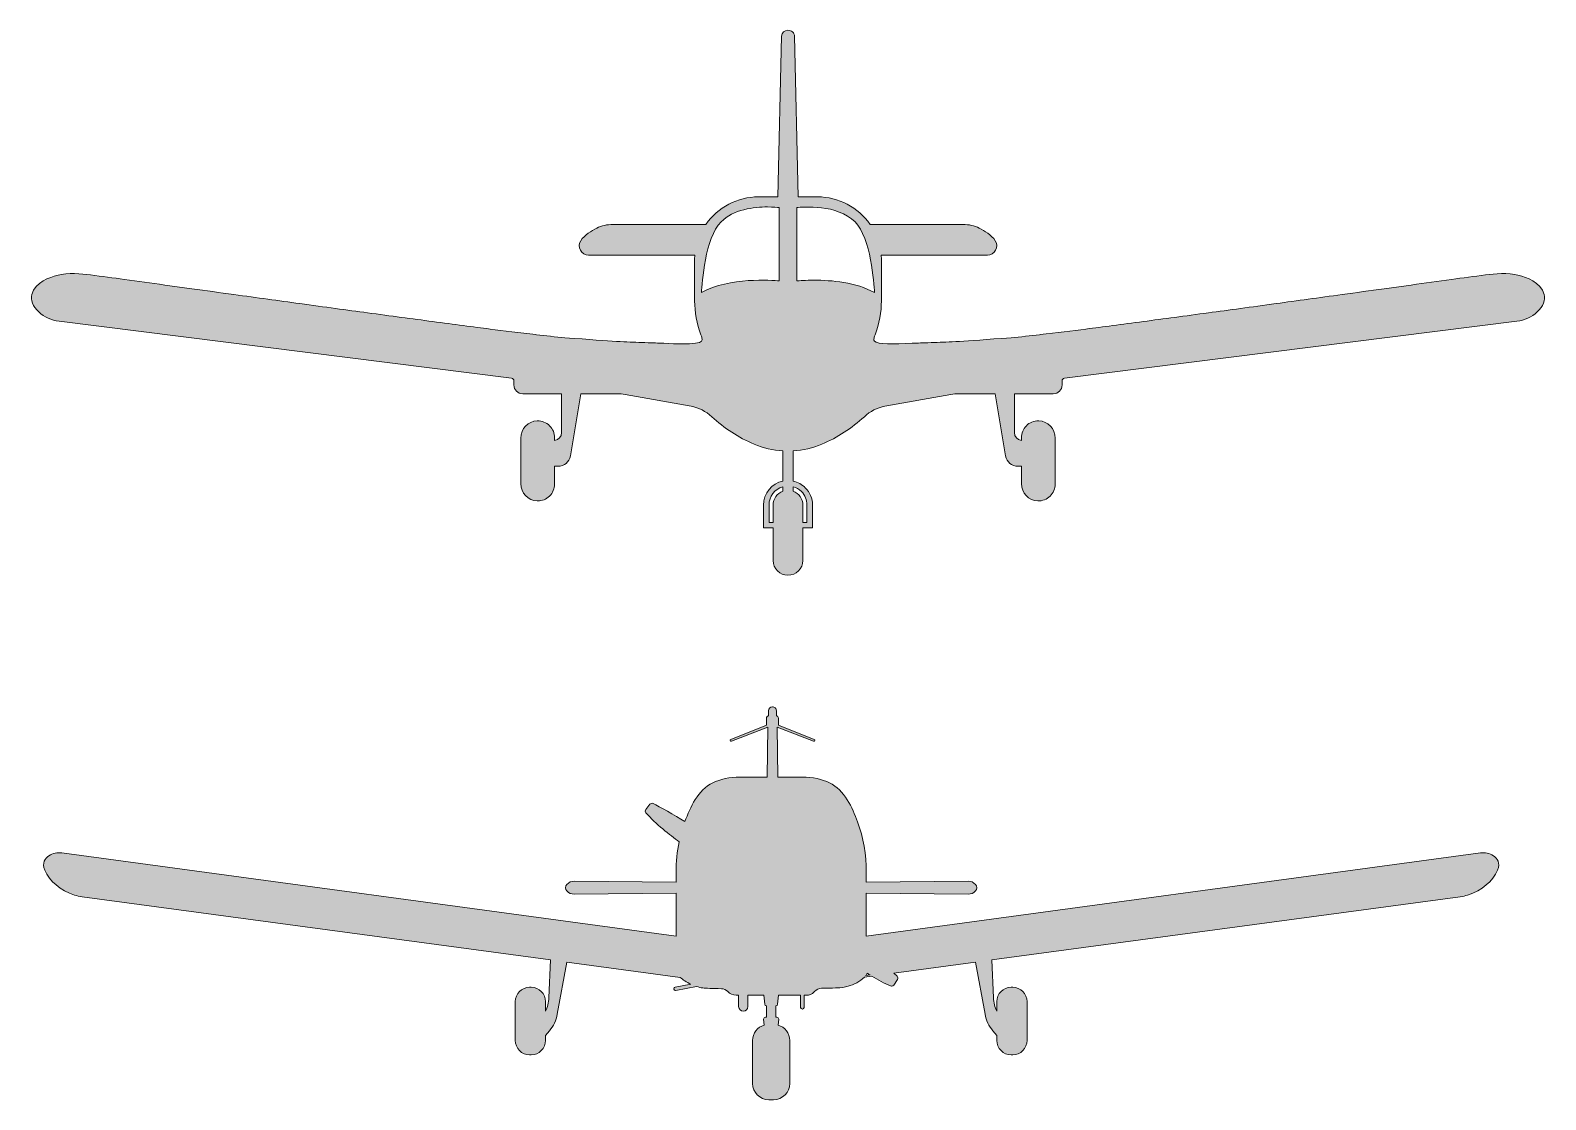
# Model space of a CAD drawing. Header units: inches. Extents: x -235 to 156, y 447 to 808.
# Drawn here: x -235.2 to -17.8, y 654.1 to 807.6 of the extents above; entities that cross this region are included whole.
import ezdxf

# ---------------------------------------------------------------- set-up
doc = ezdxf.new("R2010")
doc.units = ezdxf.units.IN
doc.header["$MEASUREMENT"] = 0
doc.layers.add('Layer 1', color=7, linetype='Continuous')

msp = doc.modelspace()

# ---------------------------------------------------------------- hatches: boundary and pattern name
at = {"layer": 'Layer 1', "true_color": 0x221f1f}
h = msp.add_hatch(color=250, dxfattribs=at)
h.dxf.hatch_style = 2
edge = h.paths.add_edge_path()
edge.add_spline(control_points=[(-17.97, 769.72), (-18.42, 771.48), (-20.64, 772.2), (-21.57, 772.43), (-23.25, 772.85), (-25.04, 772.69), (-26.41, 772.51), (-28.03, 772.3), (-29.67, 772.08), (-31.26, 771.86), (-31.26, 771.86), (-31.29, 771.85), (-31.29, 771.85), (-33.2, 771.59), (-35.12, 771.33), (-37.04, 771.06), (-37.04, 771.06), (-40.95, 770.52), (-40.95, 770.52), (-42.95, 770.25), (-44.95, 769.97), (-46.95, 769.7), (-50.33, 769.23), (-53.44, 768.8), (-56.44, 768.39), (-60.03, 767.9), (-63.21, 767.47), (-66.17, 767.07), (-69.52, 766.61), (-72.57, 766.2), (-75.48, 765.82), (-78.67, 765.4), (-81.29, 765.05), (-83.74, 764.74), (-85.68, 764.5), (-87.97, 764.21), (-90.29, 763.94), (-90.29, 763.94), (-90.38, 763.93), (-90.38, 763.93), (-91.72, 763.77), (-93.11, 763.61), (-94.48, 763.5), (-101.83, 762.93), (-103.14, 762.89), (-105.53, 762.81), (-106.08, 762.79), (-106.7, 762.77), (-107.47, 762.74), (-107.88, 762.73), (-108.29, 762.71), (-108.68, 762.69), (-111.33, 762.58), (-113.61, 762.49), (-114.09, 763.01), (-114.16, 763.09), (-114.19, 763.18), (-114.17, 763.29), (-114.15, 763.45), (-114.09, 763.65), (-114, 763.89), (-113.4, 765.51), (-113.09, 767.16), (-113.09, 768.8), (-113.09, 768.8), (-113.09, 774.53), (-113.09, 774.53), (-113.09, 774.8), (-113.1, 775.08), (-113.13, 775.35), (-113.13, 775.35), (-97.87, 775.35), (-97.87, 775.35), (-97.38, 775.35), (-96.94, 775.61), (-96.7, 776.05), (-96.46, 776.49), (-96.48, 777), (-96.75, 777.41), (-97.3, 778.25), (-98.3, 778.86), (-99.05, 779.22), (-99.75, 779.57), (-100.55, 779.75), (-101.35, 779.75), (-101.35, 779.75), (-114.72, 779.75), (-114.72, 779.75), (-116.44, 782.23), (-119.25, 783.71), (-122.27, 783.71), (-122.27, 783.71), (-125.04, 783.71), (-125.04, 783.71), (-125.04, 783.71), (-125.56, 806.77), (-125.56, 806.77), (-125.57, 807), (-125.67, 807.22), (-125.85, 807.38), (-126.02, 807.53), (-126.25, 807.62), (-126.5, 807.62), (-127.01, 807.62), (-127.42, 807.25), (-127.43, 806.77), (-127.43, 806.77), (-127.95, 783.71), (-127.95, 783.71), (-127.95, 783.71), (-130.72, 783.71), (-130.72, 783.71), (-133.74, 783.71), (-136.56, 782.23), (-138.27, 779.75), (-138.27, 779.75), (-151.64, 779.75), (-151.64, 779.75), (-152.44, 779.75), (-153.24, 779.57), (-153.95, 779.22), (-154.69, 778.86), (-155.69, 778.25), (-156.24, 777.41), (-156.51, 777), (-156.53, 776.49), (-156.29, 776.05), (-156.06, 775.61), (-155.62, 775.35), (-155.12, 775.35), (-155.12, 775.35), (-139.86, 775.35), (-139.86, 775.35), (-139.89, 775.08), (-139.9, 774.8), (-139.9, 774.53), (-139.9, 774.53), (-139.9, 768.8), (-139.9, 768.8), (-139.9, 767.16), (-139.59, 765.51), (-138.99, 763.89), (-138.9, 763.65), (-138.84, 763.45), (-138.82, 763.29), (-138.8, 763.17), (-138.76, 762.84), (-139.78, 762.69), (-140.76, 762.55), (-142.41, 762.61), (-144.31, 762.69), (-144.7, 762.71), (-145.11, 762.73), (-145.53, 762.74), (-146.29, 762.77), (-146.91, 762.79), (-147.46, 762.81), (-149.85, 762.89), (-151.16, 762.93), (-158.51, 763.5), (-159.88, 763.61), (-161.27, 763.77), (-162.61, 763.93), (-162.61, 763.93), (-162.7, 763.94), (-162.7, 763.94), (-165.02, 764.21), (-167.31, 764.5), (-169.25, 764.74), (-171.7, 765.05), (-174.33, 765.4), (-177.51, 765.82), (-180.42, 766.2), (-183.47, 766.61), (-186.83, 767.07), (-189.78, 767.47), (-192.96, 767.9), (-196.55, 768.39), (-199.56, 768.8), (-202.66, 769.23), (-206.04, 769.7), (-208.04, 769.97), (-210.04, 770.25), (-212.04, 770.52), (-212.04, 770.52), (-215.95, 771.06), (-215.95, 771.06), (-217.87, 771.33), (-219.79, 771.59), (-221.71, 771.85), (-221.71, 771.85), (-221.73, 771.86), (-221.73, 771.86), (-223.32, 772.08), (-224.97, 772.3), (-226.59, 772.51), (-227.96, 772.69), (-229.75, 772.85), (-231.42, 772.43), (-232.35, 772.2), (-234.57, 771.48), (-235.02, 769.72), (-235.23, 768.89), (-234.88, 767.99), (-234.02, 767.2), (-233.23, 766.47), (-232.22, 766.01), (-231.1, 765.87), (-231.1, 765.87), (-166.17, 757.69), (-166.17, 757.69), (-165.98, 757.67), (-165.83, 757.5), (-165.83, 757.3), (-165.83, 757.3), (-165.83, 756.71), (-165.83, 756.71), (-165.83, 756.02), (-165.26, 755.45), (-164.57, 755.45), (-164.57, 755.45), (-158.99, 755.45), (-158.99, 755.45), (-158.99, 755.45), (-158.99, 749.87), (-158.99, 749.87), (-158.99, 749.29), (-159.43, 748.82), (-159.99, 748.76), (-159.99, 748.76), (-159.99, 749.13), (-159.99, 749.13), (-159.99, 749.78), (-160.24, 750.39), (-160.7, 750.85), (-161.18, 751.32), (-161.81, 751.57), (-162.47, 751.56), (-163.78, 751.53), (-164.85, 750.42), (-164.85, 749.09), (-164.85, 749.09), (-164.85, 742.55), (-164.85, 742.55), (-164.85, 741.22), (-163.79, 740.11), (-162.49, 740.07), (-162.46, 740.07), (-162.44, 740.07), (-162.42, 740.07), (-161.78, 740.07), (-161.18, 740.31), (-160.72, 740.76), (-160.25, 741.22), (-159.99, 741.84), (-159.99, 742.5), (-159.99, 742.5), (-159.99, 745.04), (-159.99, 745.04), (-159.99, 745.04), (-159.5, 745.04), (-159.5, 745.04), (-158.62, 745.04), (-157.87, 745.67), (-157.72, 746.54), (-157.72, 746.54), (-156.24, 755.45), (-156.24, 755.45), (-156.24, 755.45), (-150.96, 755.45), (-150.96, 755.45), (-150.6, 755.45), (-150.24, 755.42), (-149.88, 755.35), (-149.88, 755.35), (-140.4, 753.65), (-140.4, 753.65), (-139.3, 753.45), (-138.28, 752.94), (-137.45, 752.16), (-135.66, 750.5), (-133.61, 749.17), (-131.35, 748.21), (-130.04, 747.66), (-128.65, 747.34), (-127.24, 747.25), (-127.24, 747.25), (-127.24, 742.92), (-127.24, 742.92), (-128.82, 742.57), (-130.01, 741.16), (-130.01, 739.48), (-130.01, 739.48), (-130.01, 736.2), (-130.01, 736.2), (-130.01, 736.2), (-128.63, 736.2), (-128.63, 736.2), (-128.63, 736.2), (-128.63, 731.53), (-128.63, 731.53), (-128.63, 730.36), (-127.67, 729.4), (-126.5, 729.4), (-125.32, 729.4), (-124.36, 730.36), (-124.36, 731.53), (-124.36, 731.53), (-124.36, 736.2), (-124.36, 736.2), (-124.36, 736.2), (-122.98, 736.2), (-122.98, 736.2), (-122.98, 736.2), (-122.98, 739.48), (-122.98, 739.48), (-122.98, 740.42), (-123.34, 741.3), (-124.01, 741.97), (-124.49, 742.45), (-125.1, 742.78), (-125.75, 742.92), (-125.75, 742.92), (-125.75, 747.25), (-125.75, 747.25), (-124.35, 747.34), (-122.95, 747.66), (-121.64, 748.21), (-119.39, 749.17), (-117.33, 750.5), (-115.54, 752.16), (-114.71, 752.94), (-113.69, 753.45), (-112.6, 753.65), (-112.6, 753.65), (-103.11, 755.35), (-103.11, 755.35), (-102.75, 755.42), (-102.39, 755.45), (-102.03, 755.45), (-102.03, 755.45), (-96.75, 755.45), (-96.75, 755.45), (-96.75, 755.45), (-95.27, 746.54), (-95.27, 746.54), (-95.12, 745.67), (-94.37, 745.04), (-93.49, 745.04), (-93.49, 745.04), (-93, 745.04), (-93, 745.04), (-93, 745.04), (-93, 742.55), (-93, 742.55), (-93, 741.22), (-91.94, 740.11), (-90.64, 740.07), (-89.98, 740.05), (-89.35, 740.3), (-88.88, 740.76), (-88.41, 741.22), (-88.15, 741.84), (-88.15, 742.5), (-88.15, 742.5), (-88.15, 749.09), (-88.15, 749.09), (-88.15, 750.42), (-89.21, 751.53), (-90.52, 751.56), (-91.19, 751.57), (-91.82, 751.32), (-92.29, 750.85), (-92.75, 750.39), (-93, 749.78), (-93, 749.13), (-93, 749.13), (-93, 748.76), (-93, 748.76), (-93.56, 748.82), (-94, 749.29), (-94, 749.87), (-94, 749.87), (-94, 755.45), (-94, 755.45), (-94, 755.45), (-88.43, 755.45), (-88.43, 755.45), (-87.73, 755.45), (-87.16, 756.02), (-87.16, 756.71), (-87.16, 756.71), (-87.16, 757.3), (-87.16, 757.3), (-87.16, 757.5), (-87.02, 757.67), (-86.82, 757.69), (-86.82, 757.69), (-21.89, 765.87), (-21.89, 765.87), (-20.78, 766.01), (-19.77, 766.47), (-18.97, 767.2), (-18.11, 767.99), (-17.76, 768.89), (-17.97, 769.72)], knot_values=[0, 0, 0, 0, 1, 1, 1, 2, 2, 2, 3, 3, 3, 4, 4, 4, 5, 5, 5, 6, 6, 6, 7, 7, 7, 8, 8, 8, 9, 9, 9, 10, 10, 10, 11, 11, 11, 12, 12, 12, 13, 13, 13, 14, 14, 14, 15, 15, 15, 16, 16, 16, 17, 17, 17, 18, 18, 18, 19, 19, 19, 20, 20, 20, 21, 21, 21, 22, 22, 22, 23, 23, 23, 24, 24, 24, 25, 25, 25, 26, 26, 26, 27, 27, 27, 28, 28, 28, 29, 29, 29, 30, 30, 30, 31, 31, 31, 32, 32, 32, 33, 33, 33, 34, 34, 34, 35, 35, 35, 36, 36, 36, 37, 37, 37, 38, 38, 38, 39, 39, 39, 40, 40, 40, 41, 41, 41, 42, 42, 42, 43, 43, 43, 44, 44, 44, 45, 45, 45, 46, 46, 46, 47, 47, 47, 48, 48, 48, 49, 49, 49, 50, 50, 50, 51, 51, 51, 52, 52, 52, 53, 53, 53, 54, 54, 54, 55, 55, 55, 56, 56, 56, 57, 57, 57, 58, 58, 58, 59, 59, 59, 60, 60, 60, 61, 61, 61, 62, 62, 62, 63, 63, 63, 64, 64, 64, 65, 65, 65, 66, 66, 66, 67, 67, 67, 68, 68, 68, 69, 69, 69, 70, 70, 70, 71, 71, 71, 72, 72, 72, 73, 73, 73, 74, 74, 74, 75, 75, 75, 76, 76, 76, 77, 77, 77, 78, 78, 78, 79, 79, 79, 80, 80, 80, 81, 81, 81, 82, 82, 82, 83, 83, 83, 84, 84, 84, 85, 85, 85, 86, 86, 86, 87, 87, 87, 88, 88, 88, 89, 89, 89, 90, 90, 90, 91, 91, 91, 92, 92, 92, 93, 93, 93, 94, 94, 94, 95, 95, 95, 96, 96, 96, 97, 97, 97, 98, 98, 98, 99, 99, 99, 100, 100, 100, 101, 101, 101, 102, 102, 102, 103, 103, 103, 104, 104, 104, 105, 105, 105, 106, 106, 106, 107, 107, 107, 108, 108, 108, 109, 109, 109, 110, 110, 110, 111, 111, 111, 112, 112, 112, 113, 113, 113, 114, 114, 114, 115, 115, 115, 116, 116, 116, 117, 117, 117, 118, 118, 118, 119, 119, 119, 120, 120, 120, 121, 121, 121, 122, 122, 122, 123, 123, 123, 124, 124, 124, 125, 125, 125, 126, 126, 126, 127, 127, 127, 128, 128, 128, 129, 129, 129, 130, 130, 130, 131, 131, 131, 132, 132, 132, 133, 133, 133, 134, 134, 134, 135, 135, 135, 135], degree=3, periodic=1)
edge = h.paths.add_edge_path()
edge.add_spline(control_points=[(-127.74, 771.64), (-128.8, 771.74), (-134.91, 772.21), (-138.91, 769.98), (-138.84, 771.36), (-138.39, 777.79), (-136.11, 780.11), (-134.33, 781.93), (-131.35, 782.26), (-129.43, 782.26), (-128.61, 782.26), (-127.99, 782.2), (-127.74, 782.17), (-127.74, 782.17), (-127.74, 771.64), (-127.74, 771.64)], knot_values=[0, 0, 0, 0, 1, 1, 1, 2, 2, 2, 3, 3, 3, 4, 4, 4, 5, 5, 5, 5], degree=3, periodic=1)
edge = h.paths.add_edge_path()
edge.add_spline(control_points=[(-125.25, 771.64), (-125.25, 771.64), (-125.25, 782.17), (-125.25, 782.17), (-124.4, 782.26), (-119.42, 782.7), (-116.88, 780.11), (-114.6, 777.79), (-114.15, 771.36), (-114.08, 769.98), (-116.73, 771.46), (-120.3, 771.75), (-122.72, 771.75), (-123.96, 771.75), (-124.89, 771.68), (-125.25, 771.64)], knot_values=[0, 0, 0, 0, 1, 1, 1, 2, 2, 2, 3, 3, 3, 4, 4, 4, 5, 5, 5, 5], degree=3, periodic=1)
edge = h.paths.add_edge_path()
edge.add_spline(control_points=[(-129.22, 736.99), (-129.22, 736.99), (-129.22, 739.48), (-129.22, 739.48), (-129.22, 740.72), (-128.38, 741.78), (-127.24, 742.1), (-127.24, 742.1), (-127.24, 741.45), (-127.24, 741.45), (-128.05, 741.15), (-128.63, 740.37), (-128.63, 739.45), (-128.63, 739.45), (-128.63, 736.99), (-128.63, 736.99), (-128.63, 736.99), (-129.22, 736.99), (-129.22, 736.99)], knot_values=[0, 0, 0, 0, 1, 1, 1, 2, 2, 2, 3, 3, 3, 4, 4, 4, 5, 5, 5, 6, 6, 6, 6], degree=3, periodic=1)
edge = h.paths.add_edge_path()
edge.add_spline(control_points=[(-124.57, 741.41), (-124.05, 740.89), (-123.77, 740.21), (-123.77, 739.48), (-123.77, 739.48), (-123.77, 736.99), (-123.77, 736.99), (-123.77, 736.99), (-124.36, 736.99), (-124.36, 736.99), (-124.36, 736.99), (-124.36, 739.45), (-124.36, 739.45), (-124.36, 740.37), (-124.94, 741.15), (-125.75, 741.45), (-125.75, 741.45), (-125.75, 742.1), (-125.75, 742.1), (-125.31, 741.98), (-124.9, 741.74), (-124.57, 741.41)], knot_values=[0, 0, 0, 0, 1, 1, 1, 2, 2, 2, 3, 3, 3, 4, 4, 4, 5, 5, 5, 6, 6, 6, 7, 7, 7, 7], degree=3, periodic=1)
h = msp.add_hatch(color=250, dxfattribs=at)
h.dxf.hatch_style = 2
edge = h.paths.add_edge_path()
edge.add_spline(control_points=[(-25.27, 689.13), (-25.79, 689.49), (-26.45, 689.63), (-27.11, 689.54), (-27.11, 689.54), (-115.26, 677.61), (-115.26, 677.61), (-115.26, 677.61), (-115.26, 683.76), (-115.26, 683.76), (-115.26, 683.76), (-100.66, 683.62), (-100.66, 683.62), (-100.66, 683.62), (-100.64, 683.62), (-100.64, 683.62), (-100.24, 683.62), (-99.86, 683.79), (-99.59, 684.09), (-99.35, 684.36), (-99.35, 684.76), (-99.59, 685.03), (-99.86, 685.33), (-100.25, 685.5), (-100.66, 685.49), (-100.66, 685.49), (-115.26, 685.36), (-115.26, 685.36), (-115.26, 685.36), (-115.26, 686.77), (-115.26, 686.77), (-115.26, 689.31), (-115.68, 691.75), (-116.51, 694), (-117.26, 696.06), (-118.4, 698.56), (-120.52, 699.61), (-121.61, 700.15), (-122.94, 700.42), (-124.46, 700.42), (-124.46, 700.42), (-127.97, 700.42), (-127.97, 700.42), (-127.97, 700.42), (-128.07, 707.6), (-128.07, 707.6), (-128.07, 707.6), (-128.07, 707.6), (-128.07, 707.6), (-128.06, 707.6), (-128.05, 707.6), (-128.05, 707.61), (-128.05, 707.61), (-122.85, 705.58), (-122.85, 705.58), (-122.83, 705.57), (-122.82, 705.57), (-122.8, 705.57), (-122.74, 705.57), (-122.68, 705.6), (-122.66, 705.66), (-122.63, 705.74), (-122.67, 705.82), (-122.74, 705.85), (-122.74, 705.85), (-127.87, 707.86), (-127.87, 707.86), (-127.87, 707.89), (-127.87, 707.92), (-127.87, 707.94), (-127.87, 707.94), (-127.87, 708.87), (-127.87, 708.87), (-127.87, 709.05), (-127.99, 709.21), (-128.17, 709.25), (-128.17, 709.25), (-128.17, 709.96), (-128.17, 709.96), (-128.17, 710.11), (-128.23, 710.25), (-128.33, 710.36), (-128.44, 710.46), (-128.58, 710.52), (-128.73, 710.52), (-129.03, 710.52), (-129.28, 710.27), (-129.28, 709.96), (-129.28, 709.96), (-129.28, 709.25), (-129.28, 709.25), (-129.46, 709.21), (-129.59, 709.05), (-129.59, 708.87), (-129.59, 708.87), (-129.59, 707.94), (-129.59, 707.94), (-129.59, 707.92), (-129.58, 707.89), (-129.58, 707.86), (-129.58, 707.86), (-134.71, 705.85), (-134.71, 705.85), (-134.79, 705.82), (-134.82, 705.74), (-134.79, 705.66), (-134.77, 705.6), (-134.71, 705.57), (-134.65, 705.57), (-134.64, 705.57), (-134.62, 705.57), (-134.6, 705.58), (-134.6, 705.58), (-129.41, 707.61), (-129.41, 707.61), (-129.4, 707.6), (-129.39, 707.6), (-129.38, 707.6), (-129.38, 707.6), (-129.48, 700.42), (-129.48, 700.42), (-129.48, 700.42), (-133.36, 700.42), (-133.36, 700.42), (-134.88, 700.42), (-136.21, 700.15), (-137.3, 699.61), (-139.4, 698.56), (-140.54, 696.1), (-141.29, 694.05), (-142.74, 694.98), (-145.02, 696.2), (-145.84, 696.63), (-146, 696.71), (-146.19, 696.67), (-146.31, 696.53), (-146.31, 696.53), (-146.89, 695.78), (-146.89, 695.78), (-147, 695.64), (-147, 695.44), (-146.89, 695.31), (-145.5, 693.7), (-143.42, 692.1), (-142.12, 691.16), (-142.41, 689.75), (-142.55, 688.28), (-142.55, 686.77), (-142.55, 686.77), (-142.55, 685.36), (-142.55, 685.36), (-142.55, 685.36), (-157.16, 685.49), (-157.16, 685.49), (-157.57, 685.5), (-157.96, 685.33), (-158.23, 685.03), (-158.47, 684.76), (-158.47, 684.36), (-158.23, 684.09), (-157.96, 683.79), (-157.58, 683.62), (-157.18, 683.62), (-157.18, 683.62), (-157.16, 683.62), (-157.16, 683.62), (-157.16, 683.62), (-142.55, 683.76), (-142.55, 683.76), (-142.55, 683.76), (-142.55, 677.61), (-142.55, 677.61), (-142.55, 677.61), (-230.71, 689.54), (-230.71, 689.54), (-231.37, 689.63), (-232.03, 689.49), (-232.56, 689.13), (-233.08, 688.78), (-233.61, 688.14), (-233.14, 687.05), (-232.48, 685.48), (-230.92, 684.19), (-228.87, 683.49), (-228.53, 683.38), (-228.17, 683.3), (-227.81, 683.25), (-227.81, 683.25), (-160.58, 674.18), (-160.58, 674.18), (-160.58, 674.18), (-160.81, 668.75), (-160.81, 668.75), (-160.83, 668.08), (-161, 667.42), (-161.29, 666.82), (-161.29, 666.82), (-161.29, 668.2), (-161.29, 668.2), (-161.29, 669.34), (-162.22, 670.27), (-163.36, 670.27), (-163.36, 670.27), (-163.57, 670.27), (-163.57, 670.27), (-164.71, 670.27), (-165.64, 669.34), (-165.64, 668.2), (-165.64, 668.2), (-165.64, 662.64), (-165.64, 662.64), (-165.64, 661.5), (-164.71, 660.57), (-163.57, 660.57), (-163.57, 660.57), (-163.36, 660.57), (-163.36, 660.57), (-162.22, 660.57), (-161.29, 661.5), (-161.29, 662.64), (-161.29, 662.64), (-161.29, 663.35), (-161.29, 663.35), (-161.29, 663.35), (-160.72, 664.03), (-160.72, 664.03), (-160.15, 664.7), (-159.77, 665.52), (-159.61, 666.38), (-159.61, 666.38), (-158.22, 673.87), (-158.22, 673.87), (-158.22, 673.87), (-141.97, 671.67), (-141.97, 671.67), (-141.57, 671.36), (-141.06, 671), (-140.46, 670.71), (-140.46, 670.71), (-142.69, 670.27), (-142.69, 670.27), (-142.82, 670.24), (-142.91, 670.11), (-142.88, 669.98), (-142.86, 669.86), (-142.75, 669.78), (-142.64, 669.78), (-142.62, 669.78), (-142.6, 669.78), (-142.59, 669.78), (-142.59, 669.78), (-139.61, 670.38), (-139.61, 670.38), (-139.32, 670.28), (-139.02, 670.21), (-138.71, 670.17), (-138.29, 670.12), (-137.39, 670.08), (-136.04, 670.06), (-135.69, 670.05), (-135.36, 669.9), (-135.14, 669.65), (-134.83, 669.31), (-134.39, 669.12), (-133.94, 669.12), (-133.94, 669.12), (-133.58, 669.12), (-133.58, 669.12), (-133.58, 669.12), (-133.58, 667.5), (-133.58, 667.5), (-133.58, 667.13), (-133.28, 666.84), (-132.91, 666.84), (-132.54, 666.84), (-132.24, 667.13), (-132.24, 667.5), (-132.24, 667.5), (-132.24, 669.12), (-132.24, 669.12), (-132.24, 669.12), (-129.97, 669.12), (-129.97, 669.12), (-129.97, 669.12), (-129.84, 667.82), (-129.84, 667.82), (-129.83, 667.7), (-129.72, 667.6), (-129.6, 667.6), (-129.6, 667.6), (-129.56, 667.6), (-129.56, 667.6), (-129.56, 667.6), (-129.56, 665.96), (-129.56, 665.96), (-129.56, 665.96), (-129.73, 665.96), (-129.73, 665.96), (-129.8, 665.96), (-129.88, 665.92), (-129.92, 665.87), (-129.97, 665.81), (-130, 665.74), (-129.99, 665.67), (-129.99, 665.67), (-129.91, 664.83), (-129.91, 664.83), (-130.87, 664.56), (-131.58, 663.66), (-131.58, 662.61), (-131.58, 662.61), (-131.58, 656.44), (-131.58, 656.44), (-131.58, 655.17), (-130.54, 654.13), (-129.26, 654.13), (-129.26, 654.13), (-128.56, 654.13), (-128.56, 654.13), (-127.28, 654.13), (-126.24, 655.17), (-126.24, 656.44), (-126.24, 656.44), (-126.24, 662.61), (-126.24, 662.61), (-126.24, 663.66), (-126.95, 664.56), (-127.92, 664.83), (-127.92, 664.83), (-127.83, 665.67), (-127.83, 665.67), (-127.82, 665.74), (-127.85, 665.81), (-127.9, 665.87), (-127.95, 665.92), (-128.02, 665.96), (-128.09, 665.96), (-128.09, 665.96), (-128.26, 665.96), (-128.26, 665.96), (-128.26, 665.96), (-128.26, 667.6), (-128.26, 667.6), (-128.26, 667.6), (-128.22, 667.6), (-128.22, 667.6), (-128.1, 667.6), (-127.99, 667.7), (-127.98, 667.82), (-127.98, 667.82), (-127.85, 669.12), (-127.85, 669.12), (-127.85, 669.12), (-124.68, 669.12), (-124.68, 669.12), (-124.68, 669.12), (-124.68, 667.38), (-124.68, 667.38), (-124.68, 667.24), (-124.57, 667.13), (-124.43, 667.13), (-124.3, 667.13), (-124.19, 667.24), (-124.19, 667.38), (-124.19, 667.38), (-124.19, 669.12), (-124.19, 669.12), (-124.19, 669.12), (-123.88, 669.12), (-123.88, 669.12), (-123.45, 669.12), (-123.05, 669.28), (-122.74, 669.59), (-122.72, 669.61), (-122.7, 669.64), (-122.67, 669.66), (-122.42, 669.95), (-122.07, 670.12), (-121.71, 670.13), (-120.87, 670.14), (-120.18, 670.15), (-119.69, 670.16), (-119.69, 670.16), (-119.48, 670.16), (-119.48, 670.16), (-118.92, 670.17), (-118.37, 670.26), (-117.85, 670.41), (-117.07, 670.64), (-116.16, 671.05), (-115.54, 671.72), (-115.54, 671.72), (-114.45, 671.86), (-114.45, 671.86), (-113.58, 671.33), (-112.65, 670.82), (-111.77, 670.45), (-111.72, 670.43), (-111.67, 670.42), (-111.62, 670.42), (-111.5, 670.42), (-111.39, 670.48), (-111.31, 670.58), (-111.31, 670.58), (-110.78, 671.38), (-110.78, 671.38), (-110.69, 671.52), (-110.71, 671.72), (-110.83, 671.85), (-110.95, 671.96), (-111.11, 672.11), (-111.29, 672.29), (-111.29, 672.29), (-99.6, 673.87), (-99.6, 673.87), (-99.6, 673.87), (-98.21, 666.38), (-98.21, 666.38), (-98.05, 665.52), (-97.67, 664.7), (-97.1, 664.03), (-97.1, 664.03), (-96.53, 663.35), (-96.53, 663.35), (-96.53, 663.35), (-96.53, 662.64), (-96.53, 662.64), (-96.53, 661.5), (-95.61, 660.57), (-94.47, 660.57), (-94.47, 660.57), (-94.25, 660.57), (-94.25, 660.57), (-93.11, 660.57), (-92.18, 661.5), (-92.18, 662.64), (-92.18, 662.64), (-92.18, 668.2), (-92.18, 668.2), (-92.18, 669.34), (-93.11, 670.27), (-94.25, 670.27), (-94.25, 670.27), (-94.47, 670.27), (-94.47, 670.27), (-95.61, 670.27), (-96.53, 669.34), (-96.53, 668.2), (-96.53, 668.2), (-96.53, 666.82), (-96.53, 666.82), (-96.82, 667.42), (-96.99, 668.08), (-97.02, 668.75), (-97.02, 668.75), (-97.24, 674.18), (-97.24, 674.18), (-97.24, 674.18), (-30.01, 683.25), (-30.01, 683.25), (-29.65, 683.3), (-29.29, 683.38), (-28.96, 683.49), (-26.9, 684.19), (-25.34, 685.48), (-24.68, 687.05), (-24.21, 688.14), (-24.74, 688.78), (-25.27, 689.13)], knot_values=[0, 0, 0, 0, 1, 1, 1, 2, 2, 2, 3, 3, 3, 4, 4, 4, 5, 5, 5, 6, 6, 6, 7, 7, 7, 8, 8, 8, 9, 9, 9, 10, 10, 10, 11, 11, 11, 12, 12, 12, 13, 13, 13, 14, 14, 14, 15, 15, 15, 16, 16, 16, 17, 17, 17, 18, 18, 18, 19, 19, 19, 20, 20, 20, 21, 21, 21, 22, 22, 22, 23, 23, 23, 24, 24, 24, 25, 25, 25, 26, 26, 26, 27, 27, 27, 28, 28, 28, 29, 29, 29, 30, 30, 30, 31, 31, 31, 32, 32, 32, 33, 33, 33, 34, 34, 34, 35, 35, 35, 36, 36, 36, 37, 37, 37, 38, 38, 38, 39, 39, 39, 40, 40, 40, 41, 41, 41, 42, 42, 42, 43, 43, 43, 44, 44, 44, 45, 45, 45, 46, 46, 46, 47, 47, 47, 48, 48, 48, 49, 49, 49, 50, 50, 50, 51, 51, 51, 52, 52, 52, 53, 53, 53, 54, 54, 54, 55, 55, 55, 56, 56, 56, 57, 57, 57, 58, 58, 58, 59, 59, 59, 60, 60, 60, 61, 61, 61, 62, 62, 62, 63, 63, 63, 64, 64, 64, 65, 65, 65, 66, 66, 66, 67, 67, 67, 68, 68, 68, 69, 69, 69, 70, 70, 70, 71, 71, 71, 72, 72, 72, 73, 73, 73, 74, 74, 74, 75, 75, 75, 76, 76, 76, 77, 77, 77, 78, 78, 78, 79, 79, 79, 80, 80, 80, 81, 81, 81, 82, 82, 82, 83, 83, 83, 84, 84, 84, 85, 85, 85, 86, 86, 86, 87, 87, 87, 88, 88, 88, 89, 89, 89, 90, 90, 90, 91, 91, 91, 92, 92, 92, 93, 93, 93, 94, 94, 94, 95, 95, 95, 96, 96, 96, 97, 97, 97, 98, 98, 98, 99, 99, 99, 100, 100, 100, 101, 101, 101, 102, 102, 102, 103, 103, 103, 104, 104, 104, 105, 105, 105, 106, 106, 106, 107, 107, 107, 108, 108, 108, 109, 109, 109, 110, 110, 110, 111, 111, 111, 112, 112, 112, 113, 113, 113, 114, 114, 114, 115, 115, 115, 116, 116, 116, 117, 117, 117, 118, 118, 118, 119, 119, 119, 120, 120, 120, 121, 121, 121, 122, 122, 122, 123, 123, 123, 124, 124, 124, 125, 125, 125, 126, 126, 126, 127, 127, 127, 128, 128, 128, 129, 129, 129, 130, 130, 130, 131, 131, 131, 132, 132, 132, 133, 133, 133, 134, 134, 134, 135, 135, 135, 136, 136, 136, 137, 137, 137, 138, 138, 138, 139, 139, 139, 140, 140, 140, 141, 141, 141, 142, 142, 142, 143, 143, 143, 144, 144, 144, 145, 145, 145, 146, 146, 146, 147, 147, 147, 148, 148, 148, 149, 149, 149, 150, 150, 150, 151, 151, 151, 152, 152, 152, 153, 153, 153, 154, 154, 154, 155, 155, 155, 156, 156, 156, 156], degree=3, periodic=1)
edge = h.paths.add_edge_path()
edge.add_spline(control_points=[(-115.35, 671.94), (-115.27, 672.05), (-115.19, 672.16), (-115.13, 672.29), (-115, 672.2), (-114.86, 672.11), (-114.72, 672.03), (-114.72, 672.03), (-115.35, 671.94), (-115.35, 671.94)], knot_values=[0, 0, 0, 0, 1, 1, 1, 2, 2, 2, 3, 3, 3, 3], degree=3, periodic=1)

# ---------------------------------------------------------------- linework, layer by layer
at = {"layer": 'Layer 1', "lineweight": 0}
for points, knots in [([(-17.97, 769.72), (-18.42, 771.48), (-20.64, 772.2), (-21.57, 772.43), (-23.25, 772.85), (-25.04, 772.69), (-26.41, 772.51), (-28.03, 772.3), (-29.67, 772.08), (-31.26, 771.86), (-31.26, 771.86), (-31.29, 771.85), (-31.29, 771.85), (-33.2, 771.59), (-35.12, 771.33), (-37.04, 771.06), (-37.04, 771.06), (-40.95, 770.52), (-40.95, 770.52), (-42.95, 770.25), (-44.95, 769.97), (-46.95, 769.7), (-50.33, 769.23), (-53.44, 768.8), (-56.44, 768.39), (-60.03, 767.9), (-63.21, 767.47), (-66.17, 767.07), (-69.52, 766.61), (-72.57, 766.2), (-75.48, 765.82), (-78.67, 765.4), (-81.29, 765.05), (-83.74, 764.74), (-85.68, 764.5), (-87.97, 764.21), (-90.29, 763.94), (-90.29, 763.94), (-90.38, 763.93), (-90.38, 763.93), (-91.72, 763.77), (-93.11, 763.61), (-94.48, 763.5), (-101.83, 762.93), (-103.14, 762.89), (-105.53, 762.81), (-106.08, 762.79), (-106.7, 762.77), (-107.47, 762.74), (-107.88, 762.73), (-108.29, 762.71), (-108.68, 762.69), (-111.33, 762.58), (-113.61, 762.49), (-114.09, 763.01), (-114.16, 763.09), (-114.19, 763.18), (-114.17, 763.29), (-114.15, 763.45), (-114.09, 763.65), (-114, 763.89), (-113.4, 765.51), (-113.09, 767.16), (-113.09, 768.8), (-113.09, 768.8), (-113.09, 774.53), (-113.09, 774.53), (-113.09, 774.8), (-113.1, 775.08), (-113.13, 775.35), (-113.13, 775.35), (-97.87, 775.35), (-97.87, 775.35), (-97.38, 775.35), (-96.94, 775.61), (-96.7, 776.05), (-96.46, 776.49), (-96.48, 777), (-96.75, 777.41), (-97.3, 778.25), (-98.3, 778.86), (-99.05, 779.22), (-99.75, 779.57), (-100.55, 779.75), (-101.35, 779.75), (-101.35, 779.75), (-114.72, 779.75), (-114.72, 779.75), (-116.44, 782.23), (-119.25, 783.71), (-122.27, 783.71), (-122.27, 783.71), (-125.04, 783.71), (-125.04, 783.71), (-125.04, 783.71), (-125.56, 806.77), (-125.56, 806.77), (-125.57, 807), (-125.67, 807.22), (-125.85, 807.38), (-126.02, 807.53), (-126.25, 807.62), (-126.5, 807.62), (-127.01, 807.62), (-127.42, 807.25), (-127.43, 806.77), (-127.43, 806.77), (-127.95, 783.71), (-127.95, 783.71), (-127.95, 783.71), (-130.72, 783.71), (-130.72, 783.71), (-133.74, 783.71), (-136.56, 782.23), (-138.27, 779.75), (-138.27, 779.75), (-151.64, 779.75), (-151.64, 779.75), (-152.44, 779.75), (-153.24, 779.57), (-153.95, 779.22), (-154.69, 778.86), (-155.69, 778.25), (-156.24, 777.41), (-156.51, 777), (-156.53, 776.49), (-156.29, 776.05), (-156.06, 775.61), (-155.62, 775.35), (-155.12, 775.35), (-155.12, 775.35), (-139.86, 775.35), (-139.86, 775.35), (-139.89, 775.08), (-139.9, 774.8), (-139.9, 774.53), (-139.9, 774.53), (-139.9, 768.8), (-139.9, 768.8), (-139.9, 767.16), (-139.59, 765.51), (-138.99, 763.89), (-138.9, 763.65), (-138.84, 763.45), (-138.82, 763.29), (-138.8, 763.17), (-138.76, 762.84), (-139.78, 762.69), (-140.76, 762.55), (-142.41, 762.61), (-144.31, 762.69), (-144.7, 762.71), (-145.11, 762.73), (-145.53, 762.74), (-146.29, 762.77), (-146.91, 762.79), (-147.46, 762.81), (-149.85, 762.89), (-151.16, 762.93), (-158.51, 763.5), (-159.88, 763.61), (-161.27, 763.77), (-162.61, 763.93), (-162.61, 763.93), (-162.7, 763.94), (-162.7, 763.94), (-165.02, 764.21), (-167.31, 764.5), (-169.25, 764.74), (-171.7, 765.05), (-174.33, 765.4), (-177.51, 765.82), (-180.42, 766.2), (-183.47, 766.61), (-186.83, 767.07), (-189.78, 767.47), (-192.96, 767.9), (-196.55, 768.39), (-199.56, 768.8), (-202.66, 769.23), (-206.04, 769.7), (-208.04, 769.97), (-210.04, 770.25), (-212.04, 770.52), (-212.04, 770.52), (-215.95, 771.06), (-215.95, 771.06), (-217.87, 771.33), (-219.79, 771.59), (-221.71, 771.85), (-221.71, 771.85), (-221.73, 771.86), (-221.73, 771.86), (-223.32, 772.08), (-224.97, 772.3), (-226.59, 772.51), (-227.96, 772.69), (-229.75, 772.85), (-231.42, 772.43), (-232.35, 772.2), (-234.57, 771.48), (-235.02, 769.72), (-235.23, 768.89), (-234.88, 767.99), (-234.02, 767.2), (-233.23, 766.47), (-232.22, 766.01), (-231.1, 765.87), (-231.1, 765.87), (-166.17, 757.69), (-166.17, 757.69), (-165.98, 757.67), (-165.83, 757.5), (-165.83, 757.3), (-165.83, 757.3), (-165.83, 756.71), (-165.83, 756.71), (-165.83, 756.02), (-165.26, 755.45), (-164.57, 755.45), (-164.57, 755.45), (-158.99, 755.45), (-158.99, 755.45), (-158.99, 755.45), (-158.99, 749.87), (-158.99, 749.87), (-158.99, 749.29), (-159.43, 748.82), (-159.99, 748.76), (-159.99, 748.76), (-159.99, 749.13), (-159.99, 749.13), (-159.99, 749.78), (-160.24, 750.39), (-160.7, 750.85), (-161.18, 751.32), (-161.81, 751.57), (-162.47, 751.56), (-163.78, 751.53), (-164.85, 750.42), (-164.85, 749.09), (-164.85, 749.09), (-164.85, 742.55), (-164.85, 742.55), (-164.85, 741.22), (-163.79, 740.11), (-162.49, 740.07), (-162.46, 740.07), (-162.44, 740.07), (-162.42, 740.07), (-161.78, 740.07), (-161.18, 740.31), (-160.72, 740.76), (-160.25, 741.22), (-159.99, 741.84), (-159.99, 742.5), (-159.99, 742.5), (-159.99, 745.04), (-159.99, 745.04), (-159.99, 745.04), (-159.5, 745.04), (-159.5, 745.04), (-158.62, 745.04), (-157.87, 745.67), (-157.72, 746.54), (-157.72, 746.54), (-156.24, 755.45), (-156.24, 755.45), (-156.24, 755.45), (-150.96, 755.45), (-150.96, 755.45), (-150.6, 755.45), (-150.24, 755.42), (-149.88, 755.35), (-149.88, 755.35), (-140.4, 753.65), (-140.4, 753.65), (-139.3, 753.45), (-138.28, 752.94), (-137.45, 752.16), (-135.66, 750.5), (-133.61, 749.17), (-131.35, 748.21), (-130.04, 747.66), (-128.65, 747.34), (-127.24, 747.25), (-127.24, 747.25), (-127.24, 742.92), (-127.24, 742.92), (-128.82, 742.57), (-130.01, 741.16), (-130.01, 739.48), (-130.01, 739.48), (-130.01, 736.2), (-130.01, 736.2), (-130.01, 736.2), (-128.63, 736.2), (-128.63, 736.2), (-128.63, 736.2), (-128.63, 731.53), (-128.63, 731.53), (-128.63, 730.36), (-127.67, 729.4), (-126.5, 729.4), (-125.32, 729.4), (-124.36, 730.36), (-124.36, 731.53), (-124.36, 731.53), (-124.36, 736.2), (-124.36, 736.2), (-124.36, 736.2), (-122.98, 736.2), (-122.98, 736.2), (-122.98, 736.2), (-122.98, 739.48), (-122.98, 739.48), (-122.98, 740.42), (-123.34, 741.3), (-124.01, 741.97), (-124.49, 742.45), (-125.1, 742.78), (-125.75, 742.92), (-125.75, 742.92), (-125.75, 747.25), (-125.75, 747.25), (-124.35, 747.34), (-122.95, 747.66), (-121.64, 748.21), (-119.39, 749.17), (-117.33, 750.5), (-115.54, 752.16), (-114.71, 752.94), (-113.69, 753.45), (-112.6, 753.65), (-112.6, 753.65), (-103.11, 755.35), (-103.11, 755.35), (-102.75, 755.42), (-102.39, 755.45), (-102.03, 755.45), (-102.03, 755.45), (-96.75, 755.45), (-96.75, 755.45), (-96.75, 755.45), (-95.27, 746.54), (-95.27, 746.54), (-95.12, 745.67), (-94.37, 745.04), (-93.49, 745.04), (-93.49, 745.04), (-93, 745.04), (-93, 745.04), (-93, 745.04), (-93, 742.55), (-93, 742.55), (-93, 741.22), (-91.94, 740.11), (-90.64, 740.07), (-89.98, 740.05), (-89.35, 740.3), (-88.88, 740.76), (-88.41, 741.22), (-88.15, 741.84), (-88.15, 742.5), (-88.15, 742.5), (-88.15, 749.09), (-88.15, 749.09), (-88.15, 750.42), (-89.21, 751.53), (-90.52, 751.56), (-91.19, 751.57), (-91.82, 751.32), (-92.29, 750.85), (-92.75, 750.39), (-93, 749.78), (-93, 749.13), (-93, 749.13), (-93, 748.76), (-93, 748.76), (-93.56, 748.82), (-94, 749.29), (-94, 749.87), (-94, 749.87), (-94, 755.45), (-94, 755.45), (-94, 755.45), (-88.43, 755.45), (-88.43, 755.45), (-87.73, 755.45), (-87.16, 756.02), (-87.16, 756.71), (-87.16, 756.71), (-87.16, 757.3), (-87.16, 757.3), (-87.16, 757.5), (-87.02, 757.67), (-86.82, 757.69), (-86.82, 757.69), (-21.89, 765.87), (-21.89, 765.87), (-20.78, 766.01), (-19.77, 766.47), (-18.97, 767.2), (-18.11, 767.99), (-17.76, 768.89), (-17.97, 769.72)], [0, 0, 0, 0, 1, 1, 1, 2, 2, 2, 3, 3, 3, 4, 4, 4, 5, 5, 5, 6, 6, 6, 7, 7, 7, 8, 8, 8, 9, 9, 9, 10, 10, 10, 11, 11, 11, 12, 12, 12, 13, 13, 13, 14, 14, 14, 15, 15, 15, 16, 16, 16, 17, 17, 17, 18, 18, 18, 19, 19, 19, 20, 20, 20, 21, 21, 21, 22, 22, 22, 23, 23, 23, 24, 24, 24, 25, 25, 25, 26, 26, 26, 27, 27, 27, 28, 28, 28, 29, 29, 29, 30, 30, 30, 31, 31, 31, 32, 32, 32, 33, 33, 33, 34, 34, 34, 35, 35, 35, 36, 36, 36, 37, 37, 37, 38, 38, 38, 39, 39, 39, 40, 40, 40, 41, 41, 41, 42, 42, 42, 43, 43, 43, 44, 44, 44, 45, 45, 45, 46, 46, 46, 47, 47, 47, 48, 48, 48, 49, 49, 49, 50, 50, 50, 51, 51, 51, 52, 52, 52, 53, 53, 53, 54, 54, 54, 55, 55, 55, 56, 56, 56, 57, 57, 57, 58, 58, 58, 59, 59, 59, 60, 60, 60, 61, 61, 61, 62, 62, 62, 63, 63, 63, 64, 64, 64, 65, 65, 65, 66, 66, 66, 67, 67, 67, 68, 68, 68, 69, 69, 69, 70, 70, 70, 71, 71, 71, 72, 72, 72, 73, 73, 73, 74, 74, 74, 75, 75, 75, 76, 76, 76, 77, 77, 77, 78, 78, 78, 79, 79, 79, 80, 80, 80, 81, 81, 81, 82, 82, 82, 83, 83, 83, 84, 84, 84, 85, 85, 85, 86, 86, 86, 87, 87, 87, 88, 88, 88, 89, 89, 89, 90, 90, 90, 91, 91, 91, 92, 92, 92, 93, 93, 93, 94, 94, 94, 95, 95, 95, 96, 96, 96, 97, 97, 97, 98, 98, 98, 99, 99, 99, 100, 100, 100, 101, 101, 101, 102, 102, 102, 103, 103, 103, 104, 104, 104, 105, 105, 105, 106, 106, 106, 107, 107, 107, 108, 108, 108, 109, 109, 109, 110, 110, 110, 111, 111, 111, 112, 112, 112, 113, 113, 113, 114, 114, 114, 115, 115, 115, 116, 116, 116, 117, 117, 117, 118, 118, 118, 119, 119, 119, 120, 120, 120, 121, 121, 121, 122, 122, 122, 123, 123, 123, 124, 124, 124, 125, 125, 125, 126, 126, 126, 127, 127, 127, 128, 128, 128, 129, 129, 129, 130, 130, 130, 131, 131, 131, 132, 132, 132, 133, 133, 133, 134, 134, 134, 135, 135, 135, 135]), ([(-127.74, 771.64), (-128.8, 771.74), (-134.91, 772.21), (-138.91, 769.98), (-138.84, 771.36), (-138.39, 777.79), (-136.11, 780.11), (-134.33, 781.93), (-131.35, 782.26), (-129.43, 782.26), (-128.61, 782.26), (-127.99, 782.2), (-127.74, 782.17), (-127.74, 782.17), (-127.74, 771.64), (-127.74, 771.64)], [0, 0, 0, 0, 1, 1, 1, 2, 2, 2, 3, 3, 3, 4, 4, 4, 5, 5, 5, 5]), ([(-125.25, 771.64), (-125.25, 771.64), (-125.25, 782.17), (-125.25, 782.17), (-124.4, 782.26), (-119.42, 782.7), (-116.88, 780.11), (-114.6, 777.79), (-114.15, 771.36), (-114.08, 769.98), (-116.73, 771.46), (-120.3, 771.75), (-122.72, 771.75), (-123.96, 771.75), (-124.89, 771.68), (-125.25, 771.64)], [0, 0, 0, 0, 1, 1, 1, 2, 2, 2, 3, 3, 3, 4, 4, 4, 5, 5, 5, 5]), ([(-129.22, 736.99), (-129.22, 736.99), (-129.22, 739.48), (-129.22, 739.48), (-129.22, 740.72), (-128.38, 741.78), (-127.24, 742.1), (-127.24, 742.1), (-127.24, 741.45), (-127.24, 741.45), (-128.05, 741.15), (-128.63, 740.37), (-128.63, 739.45), (-128.63, 739.45), (-128.63, 736.99), (-128.63, 736.99), (-128.63, 736.99), (-129.22, 736.99), (-129.22, 736.99)], [0, 0, 0, 0, 1, 1, 1, 2, 2, 2, 3, 3, 3, 4, 4, 4, 5, 5, 5, 6, 6, 6, 6]), ([(-124.57, 741.41), (-124.05, 740.89), (-123.77, 740.21), (-123.77, 739.48), (-123.77, 739.48), (-123.77, 736.99), (-123.77, 736.99), (-123.77, 736.99), (-124.36, 736.99), (-124.36, 736.99), (-124.36, 736.99), (-124.36, 739.45), (-124.36, 739.45), (-124.36, 740.37), (-124.94, 741.15), (-125.75, 741.45), (-125.75, 741.45), (-125.75, 742.1), (-125.75, 742.1), (-125.31, 741.98), (-124.9, 741.74), (-124.57, 741.41)], [0, 0, 0, 0, 1, 1, 1, 2, 2, 2, 3, 3, 3, 4, 4, 4, 5, 5, 5, 6, 6, 6, 7, 7, 7, 7]), ([(-25.27, 689.13), (-25.79, 689.49), (-26.45, 689.63), (-27.11, 689.54), (-27.11, 689.54), (-115.26, 677.61), (-115.26, 677.61), (-115.26, 677.61), (-115.26, 683.76), (-115.26, 683.76), (-115.26, 683.76), (-100.66, 683.62), (-100.66, 683.62), (-100.66, 683.62), (-100.64, 683.62), (-100.64, 683.62), (-100.24, 683.62), (-99.86, 683.79), (-99.59, 684.09), (-99.35, 684.36), (-99.35, 684.76), (-99.59, 685.03), (-99.86, 685.33), (-100.25, 685.5), (-100.66, 685.49), (-100.66, 685.49), (-115.26, 685.36), (-115.26, 685.36), (-115.26, 685.36), (-115.26, 686.77), (-115.26, 686.77), (-115.26, 689.31), (-115.68, 691.75), (-116.51, 694), (-117.26, 696.06), (-118.4, 698.56), (-120.52, 699.61), (-121.61, 700.15), (-122.94, 700.42), (-124.46, 700.42), (-124.46, 700.42), (-127.97, 700.42), (-127.97, 700.42), (-127.97, 700.42), (-128.07, 707.6), (-128.07, 707.6), (-128.07, 707.6), (-128.07, 707.6), (-128.07, 707.6), (-128.06, 707.6), (-128.05, 707.6), (-128.05, 707.61), (-128.05, 707.61), (-122.85, 705.58), (-122.85, 705.58), (-122.83, 705.57), (-122.82, 705.57), (-122.8, 705.57), (-122.74, 705.57), (-122.68, 705.6), (-122.66, 705.66), (-122.63, 705.74), (-122.67, 705.82), (-122.74, 705.85), (-122.74, 705.85), (-127.87, 707.86), (-127.87, 707.86), (-127.87, 707.89), (-127.87, 707.92), (-127.87, 707.94), (-127.87, 707.94), (-127.87, 708.87), (-127.87, 708.87), (-127.87, 709.05), (-127.99, 709.21), (-128.17, 709.25), (-128.17, 709.25), (-128.17, 709.96), (-128.17, 709.96), (-128.17, 710.11), (-128.23, 710.25), (-128.33, 710.36), (-128.44, 710.46), (-128.58, 710.52), (-128.73, 710.52), (-129.03, 710.52), (-129.28, 710.27), (-129.28, 709.96), (-129.28, 709.96), (-129.28, 709.25), (-129.28, 709.25), (-129.46, 709.21), (-129.59, 709.05), (-129.59, 708.87), (-129.59, 708.87), (-129.59, 707.94), (-129.59, 707.94), (-129.59, 707.92), (-129.58, 707.89), (-129.58, 707.86), (-129.58, 707.86), (-134.71, 705.85), (-134.71, 705.85), (-134.79, 705.82), (-134.82, 705.74), (-134.79, 705.66), (-134.77, 705.6), (-134.71, 705.57), (-134.65, 705.57), (-134.64, 705.57), (-134.62, 705.57), (-134.6, 705.58), (-134.6, 705.58), (-129.41, 707.61), (-129.41, 707.61), (-129.4, 707.6), (-129.39, 707.6), (-129.38, 707.6), (-129.38, 707.6), (-129.48, 700.42), (-129.48, 700.42), (-129.48, 700.42), (-133.36, 700.42), (-133.36, 700.42), (-134.88, 700.42), (-136.21, 700.15), (-137.3, 699.61), (-139.4, 698.56), (-140.54, 696.1), (-141.29, 694.05), (-142.74, 694.98), (-145.02, 696.2), (-145.84, 696.63), (-146, 696.71), (-146.19, 696.67), (-146.31, 696.53), (-146.31, 696.53), (-146.89, 695.78), (-146.89, 695.78), (-147, 695.64), (-147, 695.44), (-146.89, 695.31), (-145.5, 693.7), (-143.42, 692.1), (-142.12, 691.16), (-142.41, 689.75), (-142.55, 688.28), (-142.55, 686.77), (-142.55, 686.77), (-142.55, 685.36), (-142.55, 685.36), (-142.55, 685.36), (-157.16, 685.49), (-157.16, 685.49), (-157.57, 685.5), (-157.96, 685.33), (-158.23, 685.03), (-158.47, 684.76), (-158.47, 684.36), (-158.23, 684.09), (-157.96, 683.79), (-157.58, 683.62), (-157.18, 683.62), (-157.18, 683.62), (-157.16, 683.62), (-157.16, 683.62), (-157.16, 683.62), (-142.55, 683.76), (-142.55, 683.76), (-142.55, 683.76), (-142.55, 677.61), (-142.55, 677.61), (-142.55, 677.61), (-230.71, 689.54), (-230.71, 689.54), (-231.37, 689.63), (-232.03, 689.49), (-232.56, 689.13), (-233.08, 688.78), (-233.61, 688.14), (-233.14, 687.05), (-232.48, 685.48), (-230.92, 684.19), (-228.87, 683.49), (-228.53, 683.38), (-228.17, 683.3), (-227.81, 683.25), (-227.81, 683.25), (-160.58, 674.18), (-160.58, 674.18), (-160.58, 674.18), (-160.81, 668.75), (-160.81, 668.75), (-160.83, 668.08), (-161, 667.42), (-161.29, 666.82), (-161.29, 666.82), (-161.29, 668.2), (-161.29, 668.2), (-161.29, 669.34), (-162.22, 670.27), (-163.36, 670.27), (-163.36, 670.27), (-163.57, 670.27), (-163.57, 670.27), (-164.71, 670.27), (-165.64, 669.34), (-165.64, 668.2), (-165.64, 668.2), (-165.64, 662.64), (-165.64, 662.64), (-165.64, 661.5), (-164.71, 660.57), (-163.57, 660.57), (-163.57, 660.57), (-163.36, 660.57), (-163.36, 660.57), (-162.22, 660.57), (-161.29, 661.5), (-161.29, 662.64), (-161.29, 662.64), (-161.29, 663.35), (-161.29, 663.35), (-161.29, 663.35), (-160.72, 664.03), (-160.72, 664.03), (-160.15, 664.7), (-159.77, 665.52), (-159.61, 666.38), (-159.61, 666.38), (-158.22, 673.87), (-158.22, 673.87), (-158.22, 673.87), (-141.97, 671.67), (-141.97, 671.67), (-141.57, 671.36), (-141.06, 671), (-140.46, 670.71), (-140.46, 670.71), (-142.69, 670.27), (-142.69, 670.27), (-142.82, 670.24), (-142.91, 670.11), (-142.88, 669.98), (-142.86, 669.86), (-142.75, 669.78), (-142.64, 669.78), (-142.62, 669.78), (-142.6, 669.78), (-142.59, 669.78), (-142.59, 669.78), (-139.61, 670.38), (-139.61, 670.38), (-139.32, 670.28), (-139.02, 670.21), (-138.71, 670.17), (-138.29, 670.12), (-137.39, 670.08), (-136.04, 670.06), (-135.69, 670.05), (-135.36, 669.9), (-135.14, 669.65), (-134.83, 669.31), (-134.39, 669.12), (-133.94, 669.12), (-133.94, 669.12), (-133.58, 669.12), (-133.58, 669.12), (-133.58, 669.12), (-133.58, 667.5), (-133.58, 667.5), (-133.58, 667.13), (-133.28, 666.84), (-132.91, 666.84), (-132.54, 666.84), (-132.24, 667.13), (-132.24, 667.5), (-132.24, 667.5), (-132.24, 669.12), (-132.24, 669.12), (-132.24, 669.12), (-129.97, 669.12), (-129.97, 669.12), (-129.97, 669.12), (-129.84, 667.82), (-129.84, 667.82), (-129.83, 667.7), (-129.72, 667.6), (-129.6, 667.6), (-129.6, 667.6), (-129.56, 667.6), (-129.56, 667.6), (-129.56, 667.6), (-129.56, 665.96), (-129.56, 665.96), (-129.56, 665.96), (-129.73, 665.96), (-129.73, 665.96), (-129.8, 665.96), (-129.88, 665.92), (-129.92, 665.87), (-129.97, 665.81), (-130, 665.74), (-129.99, 665.67), (-129.99, 665.67), (-129.91, 664.83), (-129.91, 664.83), (-130.87, 664.56), (-131.58, 663.66), (-131.58, 662.61), (-131.58, 662.61), (-131.58, 656.44), (-131.58, 656.44), (-131.58, 655.17), (-130.54, 654.13), (-129.26, 654.13), (-129.26, 654.13), (-128.56, 654.13), (-128.56, 654.13), (-127.28, 654.13), (-126.24, 655.17), (-126.24, 656.44), (-126.24, 656.44), (-126.24, 662.61), (-126.24, 662.61), (-126.24, 663.66), (-126.95, 664.56), (-127.92, 664.83), (-127.92, 664.83), (-127.83, 665.67), (-127.83, 665.67), (-127.82, 665.74), (-127.85, 665.81), (-127.9, 665.87), (-127.95, 665.92), (-128.02, 665.96), (-128.09, 665.96), (-128.09, 665.96), (-128.26, 665.96), (-128.26, 665.96), (-128.26, 665.96), (-128.26, 667.6), (-128.26, 667.6), (-128.26, 667.6), (-128.22, 667.6), (-128.22, 667.6), (-128.1, 667.6), (-127.99, 667.7), (-127.98, 667.82), (-127.98, 667.82), (-127.85, 669.12), (-127.85, 669.12), (-127.85, 669.12), (-124.68, 669.12), (-124.68, 669.12), (-124.68, 669.12), (-124.68, 667.38), (-124.68, 667.38), (-124.68, 667.24), (-124.57, 667.13), (-124.43, 667.13), (-124.3, 667.13), (-124.19, 667.24), (-124.19, 667.38), (-124.19, 667.38), (-124.19, 669.12), (-124.19, 669.12), (-124.19, 669.12), (-123.88, 669.12), (-123.88, 669.12), (-123.45, 669.12), (-123.05, 669.28), (-122.74, 669.59), (-122.72, 669.61), (-122.7, 669.64), (-122.67, 669.66), (-122.42, 669.95), (-122.07, 670.12), (-121.71, 670.13), (-120.87, 670.14), (-120.18, 670.15), (-119.69, 670.16), (-119.69, 670.16), (-119.48, 670.16), (-119.48, 670.16), (-118.92, 670.17), (-118.37, 670.26), (-117.85, 670.41), (-117.07, 670.64), (-116.16, 671.05), (-115.54, 671.72), (-115.54, 671.72), (-114.45, 671.86), (-114.45, 671.86), (-113.58, 671.33), (-112.65, 670.82), (-111.77, 670.45), (-111.72, 670.43), (-111.67, 670.42), (-111.62, 670.42), (-111.5, 670.42), (-111.39, 670.48), (-111.31, 670.58), (-111.31, 670.58), (-110.78, 671.38), (-110.78, 671.38), (-110.69, 671.52), (-110.71, 671.72), (-110.83, 671.85), (-110.95, 671.96), (-111.11, 672.11), (-111.29, 672.29), (-111.29, 672.29), (-99.6, 673.87), (-99.6, 673.87), (-99.6, 673.87), (-98.21, 666.38), (-98.21, 666.38), (-98.05, 665.52), (-97.67, 664.7), (-97.1, 664.03), (-97.1, 664.03), (-96.53, 663.35), (-96.53, 663.35), (-96.53, 663.35), (-96.53, 662.64), (-96.53, 662.64), (-96.53, 661.5), (-95.61, 660.57), (-94.47, 660.57), (-94.47, 660.57), (-94.25, 660.57), (-94.25, 660.57), (-93.11, 660.57), (-92.18, 661.5), (-92.18, 662.64), (-92.18, 662.64), (-92.18, 668.2), (-92.18, 668.2), (-92.18, 669.34), (-93.11, 670.27), (-94.25, 670.27), (-94.25, 670.27), (-94.47, 670.27), (-94.47, 670.27), (-95.61, 670.27), (-96.53, 669.34), (-96.53, 668.2), (-96.53, 668.2), (-96.53, 666.82), (-96.53, 666.82), (-96.82, 667.42), (-96.99, 668.08), (-97.02, 668.75), (-97.02, 668.75), (-97.24, 674.18), (-97.24, 674.18), (-97.24, 674.18), (-30.01, 683.25), (-30.01, 683.25), (-29.65, 683.3), (-29.29, 683.38), (-28.96, 683.49), (-26.9, 684.19), (-25.34, 685.48), (-24.68, 687.05), (-24.21, 688.14), (-24.74, 688.78), (-25.27, 689.13)], [0, 0, 0, 0, 1, 1, 1, 2, 2, 2, 3, 3, 3, 4, 4, 4, 5, 5, 5, 6, 6, 6, 7, 7, 7, 8, 8, 8, 9, 9, 9, 10, 10, 10, 11, 11, 11, 12, 12, 12, 13, 13, 13, 14, 14, 14, 15, 15, 15, 16, 16, 16, 17, 17, 17, 18, 18, 18, 19, 19, 19, 20, 20, 20, 21, 21, 21, 22, 22, 22, 23, 23, 23, 24, 24, 24, 25, 25, 25, 26, 26, 26, 27, 27, 27, 28, 28, 28, 29, 29, 29, 30, 30, 30, 31, 31, 31, 32, 32, 32, 33, 33, 33, 34, 34, 34, 35, 35, 35, 36, 36, 36, 37, 37, 37, 38, 38, 38, 39, 39, 39, 40, 40, 40, 41, 41, 41, 42, 42, 42, 43, 43, 43, 44, 44, 44, 45, 45, 45, 46, 46, 46, 47, 47, 47, 48, 48, 48, 49, 49, 49, 50, 50, 50, 51, 51, 51, 52, 52, 52, 53, 53, 53, 54, 54, 54, 55, 55, 55, 56, 56, 56, 57, 57, 57, 58, 58, 58, 59, 59, 59, 60, 60, 60, 61, 61, 61, 62, 62, 62, 63, 63, 63, 64, 64, 64, 65, 65, 65, 66, 66, 66, 67, 67, 67, 68, 68, 68, 69, 69, 69, 70, 70, 70, 71, 71, 71, 72, 72, 72, 73, 73, 73, 74, 74, 74, 75, 75, 75, 76, 76, 76, 77, 77, 77, 78, 78, 78, 79, 79, 79, 80, 80, 80, 81, 81, 81, 82, 82, 82, 83, 83, 83, 84, 84, 84, 85, 85, 85, 86, 86, 86, 87, 87, 87, 88, 88, 88, 89, 89, 89, 90, 90, 90, 91, 91, 91, 92, 92, 92, 93, 93, 93, 94, 94, 94, 95, 95, 95, 96, 96, 96, 97, 97, 97, 98, 98, 98, 99, 99, 99, 100, 100, 100, 101, 101, 101, 102, 102, 102, 103, 103, 103, 104, 104, 104, 105, 105, 105, 106, 106, 106, 107, 107, 107, 108, 108, 108, 109, 109, 109, 110, 110, 110, 111, 111, 111, 112, 112, 112, 113, 113, 113, 114, 114, 114, 115, 115, 115, 116, 116, 116, 117, 117, 117, 118, 118, 118, 119, 119, 119, 120, 120, 120, 121, 121, 121, 122, 122, 122, 123, 123, 123, 124, 124, 124, 125, 125, 125, 126, 126, 126, 127, 127, 127, 128, 128, 128, 129, 129, 129, 130, 130, 130, 131, 131, 131, 132, 132, 132, 133, 133, 133, 134, 134, 134, 135, 135, 135, 136, 136, 136, 137, 137, 137, 138, 138, 138, 139, 139, 139, 140, 140, 140, 141, 141, 141, 142, 142, 142, 143, 143, 143, 144, 144, 144, 145, 145, 145, 146, 146, 146, 147, 147, 147, 148, 148, 148, 149, 149, 149, 150, 150, 150, 151, 151, 151, 152, 152, 152, 153, 153, 153, 154, 154, 154, 155, 155, 155, 156, 156, 156, 156]), ([(-115.35, 671.94), (-115.27, 672.05), (-115.19, 672.16), (-115.13, 672.29), (-115, 672.2), (-114.86, 672.11), (-114.72, 672.03), (-114.72, 672.03), (-115.35, 671.94), (-115.35, 671.94)], [0, 0, 0, 0, 1, 1, 1, 2, 2, 2, 3, 3, 3, 3])]:
    msp.add_open_spline(points, degree=3, knots=knots, dxfattribs=at)

doc.saveas('drawing.dxf')
